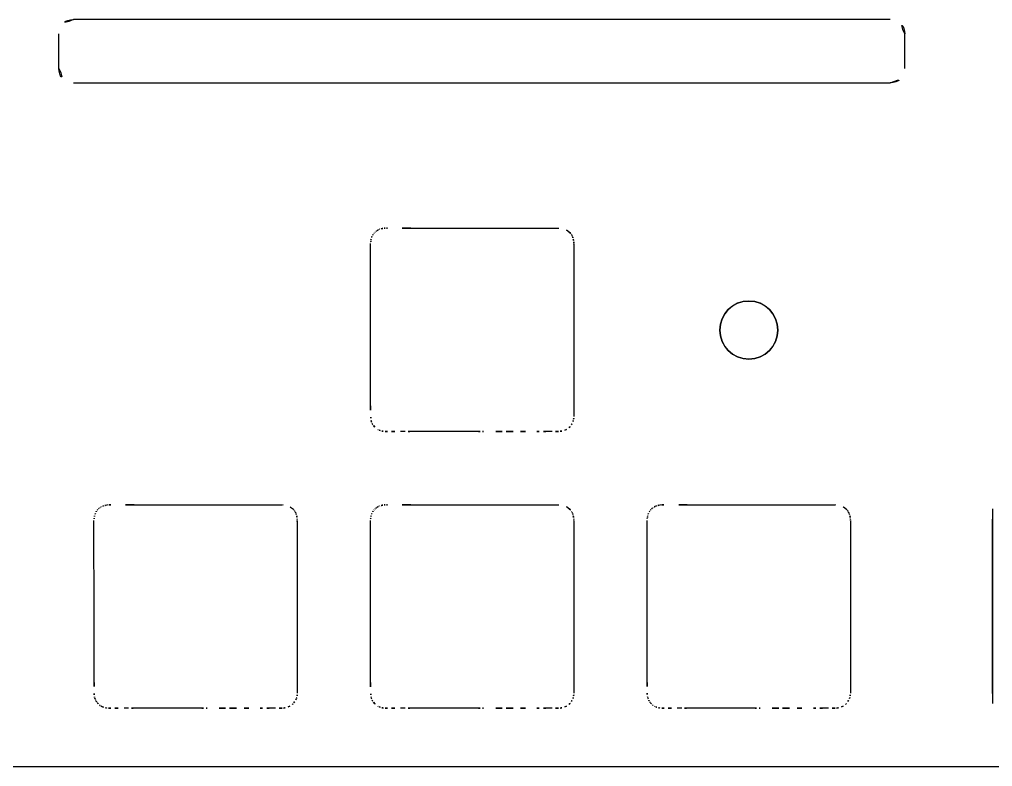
# Model space of a CAD drawing. Header units: millimetres. Extents: x 1963163760 to 1963164260, y 1135949646 to 1135950337.
# Drawn here: x 1963164117.4 to 1963164184.5, y 1135949843.2 to 1135949894.7 of the extents above; entities that cross this region are included whole.
import ezdxf

# ---------------------------------------------------------------- set-up
doc = ezdxf.new("R2010")
doc.units = ezdxf.units.MM

msp = doc.modelspace()

# ---------------------------------------------------------------- linework, layer by layer
at = {"linetype": 'ByBlock'}
for p, q in [((1963164177.405866, 1135949894.656015), (1963164121.138719, 1135949894.656015)), ((1963164120.138719, 1135949891.29147), (1963164120.138719, 1135949893.656015)), ((1963164178.405866, 1135949891.29147), (1963164178.405866, 1135949893.656015)), ((1963164121.138719, 1135949890.29147), (1963164177.405866, 1135949890.29147))]:
    msp.add_line(p, q, dxfattribs=at)
for p, q in [((1963164144.377476, 1135949880.296112), (1963164154.569005, 1135949880.296356)), ((1963164141.613194, 1135949872.468124), (1963164141.608067, 1135949879.224899)), ((1963164155.613316, 1135949879.185135), (1963164155.613316, 1135949879.163828)), ((1963164155.613316, 1135949879.163828), (1963164155.613316, 1135949879.142532)), ((1963164155.613316, 1135949879.142532), (1963164155.613194, 1135949879.057373)), ((1963164155.613194, 1135949879.057373), (1963164155.613316, 1135949878.377167)), ((1963164155.613316, 1135949878.377167), (1963164155.61295, 1135949876.243648)), ((1963164155.61295, 1135949876.243648), (1963164155.613011, 1135949875.17688)), ((1963164155.613011, 1135949875.17688), (1963164155.613316, 1135949874.110107)), ((1963164155.613316, 1135949874.110107), (1963164155.615025, 1135949867.331665)), ((1963164141.613683, 1135949871.69812), (1963164141.613194, 1135949872.468124)), ((1963164141.613927, 1135949870.9281), (1963164141.613683, 1135949871.69812)), ((1963164141.614049, 1135949869.387985), (1963164141.613927, 1135949870.9281)), ((1963164141.614171, 1135949868.727062), (1963164141.614049, 1135949869.387985)), ((1963164141.614415, 1135949868.396644), (1963164141.614171, 1135949868.727062)), ((1963164141.614903, 1135949868.066299), (1963164141.614415, 1135949868.396644)), ((1963164143.995213, 1135949866.295082), (1963164143.680089, 1135949866.293724)), ((1963164144.484898, 1135949866.295971), (1963164144.310338, 1135949866.295959)), ((1963164144.659459, 1135949866.295837), (1963164144.484898, 1135949866.295971)), ((1963164145.008458, 1135949866.295616), (1963164144.659459, 1135949866.295837)), ((1963164145.357579, 1135949866.295528), (1963164145.008458, 1135949866.295616)), ((1963164146.055699, 1135949866.295425), (1963164145.357579, 1135949866.295528)), ((1963164147.550328, 1135949866.295219), (1963164146.055699, 1135949866.295425)), ((1963164148.297581, 1135949866.295044), (1963164147.550328, 1135949866.295219)), ((1963164149.044835, 1135949866.294632), (1963164148.297581, 1135949866.295044)), ((1963164153.899693, 1135949866.298588), (1963164153.687535, 1135949866.299408)), ((1963164154.111851, 1135949866.297561), (1963164153.899693, 1135949866.298588)), ((1963164125.327428, 1135949861.246109), (1963164135.519078, 1135949861.246353)), ((1963164144.377476, 1135949861.246109), (1963164154.569005, 1135949861.246353)), ((1963164163.427525, 1135949861.246109), (1963164173.618932, 1135949861.246353)), ((1963164184.450874, 1135949860.960856), (1963164184.450874, 1135949860.960856)), ((1963164184.450874, 1135949860.960856), (1963164184.450874, 1135949847.560807)), ((1963164122.563267, 1135949853.418121), (1963164122.558141, 1135949860.174911)), ((1963164136.563267, 1135949860.092514), (1963164136.563145, 1135949860.00737)), ((1963164136.563145, 1135949860.00737), (1963164136.563267, 1135949859.327163)), ((1963164141.613194, 1135949853.418121), (1963164141.608067, 1135949860.174911)), ((1963164155.613316, 1135949860.092544), (1963164155.613194, 1135949860.00737)), ((1963164155.613194, 1135949860.00737), (1963164155.613316, 1135949859.327163)), ((1963164155.613316, 1135949860.135132), (1963164155.613316, 1135949860.11383)), ((1963164155.613316, 1135949860.11383), (1963164155.613316, 1135949860.092544)), ((1963164160.663121, 1135949853.418121), (1963164160.657994, 1135949860.174911)), ((1963164174.663365, 1135949860.092544), (1963164174.663243, 1135949860.00737)), ((1963164174.663243, 1135949860.00737), (1963164174.663365, 1135949859.327163)), ((1963164174.663365, 1135949860.135132), (1963164174.663365, 1135949860.11383)), ((1963164174.663365, 1135949860.11383), (1963164174.663365, 1135949860.092544)), ((1963164184.450874, 1135949848.260857), (1963164184.450874, 1135949860.260807)), ((1963164136.563267, 1135949859.327163), (1963164136.562901, 1135949857.193649)), ((1963164155.613316, 1135949859.327163), (1963164155.61295, 1135949857.193645)), ((1963164174.663365, 1135949859.327163), (1963164174.662999, 1135949858.26041)), ((1963164174.662999, 1135949858.26041), (1963164174.662877, 1135949857.193645)), ((1963164136.562901, 1135949857.193649), (1963164136.562962, 1135949856.126877)), ((1963164155.61295, 1135949857.193645), (1963164155.613011, 1135949856.126877)), ((1963164174.662877, 1135949857.193645), (1963164174.662999, 1135949856.126877)), ((1963164136.562962, 1135949856.126877), (1963164136.563267, 1135949855.060104)), ((1963164155.613011, 1135949856.126877), (1963164155.613316, 1135949855.060104)), ((1963164174.662999, 1135949856.126877), (1963164174.663243, 1135949855.060104)), ((1963164136.563267, 1135949855.060104), (1963164136.564976, 1135949848.281677)), ((1963164155.613316, 1135949855.060104), (1963164155.615025, 1135949848.281677)), ((1963164174.663243, 1135949855.060104), (1963164174.664952, 1135949848.281677)), ((1963164122.563634, 1135949852.648124), (1963164122.563267, 1135949853.418121)), ((1963164141.613683, 1135949852.648124), (1963164141.613194, 1135949853.418121)), ((1963164160.663609, 1135949852.648124), (1963164160.663121, 1135949853.418121)), ((1963164122.563878, 1135949851.878113), (1963164122.563634, 1135949852.648124)), ((1963164141.613927, 1135949851.878113), (1963164141.613683, 1135949852.648124)), ((1963164160.663975, 1135949851.878113), (1963164160.663609, 1135949852.648124)), ((1963164122.564, 1135949850.337997), (1963164122.563878, 1135949851.878113)), ((1963164141.614049, 1135949850.337997), (1963164141.613927, 1135949851.878113)), ((1963164160.664098, 1135949850.337997), (1963164160.663975, 1135949851.878113)), ((1963164122.564122, 1135949849.677063), (1963164122.564, 1135949850.337997)), ((1963164141.614171, 1135949849.677063), (1963164141.614049, 1135949850.337997)), ((1963164160.66422, 1135949849.677063), (1963164160.664098, 1135949850.337997)), ((1963164122.564366, 1135949849.346653), (1963164122.564122, 1135949849.677063)), ((1963164141.614415, 1135949849.346653), (1963164141.614171, 1135949849.677063)), ((1963164160.664464, 1135949849.346653), (1963164160.66422, 1135949849.677063)), ((1963164122.564976, 1135949849.016311), (1963164122.564366, 1135949849.346653)), ((1963164141.614903, 1135949849.016311), (1963164141.614415, 1135949849.346653)), ((1963164160.664952, 1135949849.016311), (1963164160.664464, 1135949849.346653)), ((1963164184.450874, 1135949848.260857), (1963164184.450874, 1135949848.260857)), ((1963164124.945164, 1135949847.245071), (1963164124.630101, 1135949847.243728)), ((1963164125.434911, 1135949847.24596), (1963164125.260289, 1135949847.245926)), ((1963164125.60941, 1135949847.245834), (1963164125.434911, 1135949847.24596)), ((1963164126.307591, 1135949847.245529), (1963164125.60941, 1135949847.245834)), ((1963164127.005772, 1135949847.245407), (1963164126.307591, 1135949847.245529)), ((1963164128.50034, 1135949847.245224), (1963164127.005772, 1135949847.245407)), ((1963164129.247655, 1135949847.245064), (1963164128.50034, 1135949847.245224)), ((1963164129.994908, 1135949847.244674), (1963164129.247655, 1135949847.245064)), ((1963164134.849705, 1135949847.248577), (1963164134.637486, 1135949847.249408)), ((1963164135.061803, 1135949847.247543), (1963164134.849705, 1135949847.248577)), ((1963164143.995213, 1135949847.245071), (1963164143.68015, 1135949847.243728)), ((1963164144.484898, 1135949847.24596), (1963164144.310338, 1135949847.245926)), ((1963164144.659459, 1135949847.245834), (1963164144.484898, 1135949847.24596)), ((1963164145.357579, 1135949847.245529), (1963164144.659459, 1135949847.245834)), ((1963164146.055699, 1135949847.245407), (1963164145.357579, 1135949847.245529)), ((1963164147.550328, 1135949847.245224), (1963164146.055699, 1135949847.245407)), ((1963164148.297581, 1135949847.245064), (1963164147.550328, 1135949847.245224)), ((1963164149.044835, 1135949847.244674), (1963164148.297581, 1135949847.245064)), ((1963164153.899693, 1135949847.248577), (1963164153.687535, 1135949847.249408)), ((1963164154.111851, 1135949847.247543), (1963164153.899693, 1135949847.248577)), ((1963164163.045262, 1135949847.245071), (1963164162.730138, 1135949847.243728)), ((1963164163.535008, 1135949847.24596), (1963164163.360387, 1135949847.245926)), ((1963164163.709508, 1135949847.245834), (1963164163.535008, 1135949847.24596)), ((1963164164.407628, 1135949847.245529), (1963164163.709508, 1135949847.245834)), ((1963164165.105748, 1135949847.245407), (1963164164.407628, 1135949847.245529)), ((1963164166.600255, 1135949847.245224), (1963164165.105748, 1135949847.245407)), ((1963164167.347569, 1135949847.245064), (1963164166.600255, 1135949847.245224)), ((1963164168.094884, 1135949847.244674), (1963164167.347569, 1135949847.245064)), ((1963164172.94962, 1135949847.248577), (1963164172.737584, 1135949847.249408)), ((1963164173.161778, 1135949847.247543), (1963164172.94962, 1135949847.248577)), ((1963164018.52609, 1135949843.226216), (1963164259.31046, 1135949843.226216))]:
    msp.add_line(p, q)
msp.add_lwpolyline([(1963164165.666788, 1135949873.271772, 1), (1963164169.666788, 1135949873.271772, 1)], format="xyb", close=True)
msp.add_lwpolyline([(1963164165.666788, 1135949873.271772, 1), (1963164169.666788, 1135949873.271772, 1)], format="xyb", close=True)
msp.add_lwpolyline([(1963164165.666788, 1135949873.271772, 1), (1963164169.666788, 1135949873.271772, 1)], format="xyb", close=True)
msp.add_lwpolyline([(1963164165.666788, 1135949873.271772, 1), (1963164169.666788, 1135949873.271772, 1)], format="xyb", close=True)
msp.add_lwpolyline([(1963164165.666788, 1135949873.271772, 1), (1963164169.666788, 1135949873.271772, 1)], format="xyb", close=True)
msp.add_circle((1963164167.664218, 1135949873.272117), 2)
for centre, start, end in [((1963164121.138719, 1135949893.656015), 90, 180), ((1963164177.405866, 1135949893.656015), 0, 90), ((1963164121.138719, 1135949891.29147), 180, 270), ((1963164177.405866, 1135949891.29147), 270, 0)]:
    msp.add_arc(centre, 1, start, end, dxfattribs=at)
for centre, radius, start, end in [((1963164142.568828, 1135949879.333377), 0.940544, 145.68047916, 156.59651881), ((1963164142.69273, 1135949879.23255), 1.099804, 139.38857958, 144.98148506), ((1963164143.030982, 1135949878.938285), 1.548133, 135.91311738, 139.2697209), ((1963164142.422223, 1135949879.52313), 0.703973, 125.62431997, 135.6317437), ((1963164142.581167, 1135949879.302991), 0.975494, 118.46357132, 125.68150984), ((1963164142.602767, 1135949879.248756), 1.033491, 115.29562152, 118.08332363), ((1963164142.660242, 1135949879.119478), 1.174937, 110.1866594, 115.13593393), ((1963164142.651373, 1135949879.100203), 1.190061, 101.83082168, 109.46562452), ((1963164142.648428, 1135949879.117145), 1.172876, 99.17260996, 101.8596973), ((1963164142.724658, 1135949878.463835), 1.830211, 94.26147182, 98.26819831), ((1963164142.739194, 1135949878.28179), 2.012833, 91.2898946, 94.28903277), ((1963164142.727116, 1135949874.932476), 5.36174, 89.88161908, 90.35514483), ((1963164142.693821, 1135949903.7555), 23.461338, 270.10836786, 270.32509147), ((1963164143.832995, 1135949652.608916), 227.687847, 89.86298627, 90.25316862), ((1963164154.780348, 1135949885.457894), 5.165863, 267.6552791, 268.26019256), ((1963164154.588703, 1135949879.236906), 1.058079, 42.27866391, 88.11486921), ((1963164155.002026, 1135949879.616103), 0.497175, 38.76504431, 41.99021291), ((1963164154.836532, 1135949879.50442), 0.696338, 34.06730427, 37.4040781), ((1963164154.159594, 1135949879.027178), 1.524521, 30.9970023, 34.67389152), ((1963164143.797583, 1135949879.122853), 2.191893, 172.33425068, 177.33155971), ((1963164142.917117, 1135949879.244243), 1.303105, 166.98320373, 172.45985644), ((1963164142.780797, 1135949879.242788), 1.171056, 156.64831917, 165.41141303), ((1963164154.865501, 1135949879.449287), 0.70204, 23.14809618, 31.1363836), ((1963164154.385147, 1135949879.233553), 1.228566, 18.8583181, 23.59274382), ((1963164154.345707, 1135949879.238732), 1.264338, 10.82188673, 18.05846765), ((1963164154.355857, 1135949879.242409), 1.25368, 8.20136517, 10.7439453), ((1963164153.641608, 1135949879.169622), 1.971233, 3.49910839, 7.33380278), ((1963164153.362425, 1135949879.148471), 2.25119, 0.93316798, 3.60273022), ((1963164191.539192, 1135949868.15995), 49.924377, 180.10747991, 181.00344701), ((1963164143.053649, 1135949867.310047), 1.431385, 180.97669596, 189.78844765), ((1963164154.661693, 1135949867.276497), 0.944669, 341.12750391, 352.25868163), ((1963164153.335515, 1135949867.455487), 2.28287, 352.29077462, 356.89076563), ((1963164142.368126, 1135949867.200866), 0.737334, 190.48431278, 196.47006085), ((1963164142.442506, 1135949867.238809), 0.819563, 197.53962718, 209.12912326), ((1963164143.821917, 1135949868.007787), 2.398835, 209.13515894, 213.08862197), ((1963164141.896938, 1135949866.754479), 0.101814, 213.5722841, 214.97512288), ((1963164142.60721, 1135949867.278282), 0.984313, 216.25943376, 239.63644453), ((1963164142.578975, 1135949867.244558), 0.940972, 240.08184796, 246.20020372), ((1963164154.65925, 1135949867.281776), 0.959423, 290.17523238, 310.34025799), ((1963164154.681802, 1135949867.227761), 0.903828, 311.46718361, 327.57730903), ((1963164154.492311, 1135949867.347501), 1.127981, 327.603905, 340.49774625), ((1963164142.620877, 1135949867.340291), 1.045472, 246.2163138, 257.6216952), ((1963164142.625489, 1135949867.416112), 1.120581, 258.22242057, 269.39632302), ((1963164143.235855, 1135949927.408615), 61.116189, 269.41670548, 269.82561136), ((1963164143.169116, 1135949987.93712), 121.64447, 269.94381486, 270.24066925), ((1963164144.485822, 1135949746.676599), 119.619489, 90.08405235, 90.23500013), ((1963164149.080724, 1135949922.56835), 56.273729, 269.96345848, 270.25577779), ((1963164148.51635, 1135949958.473755), 92.182182, 270.50694323, 270.61627259), ((1963164150.273374, 1135949796.147751), 70.153331, 89.67221741, 90.62523431), ((1963164149.630211, 1135949745.190407), 121.114031, 89.3051479, 89.50587067), ((1963164151.995678, 1135949940.509059), 74.218944, 269.30774351, 269.96293939), ((1963164151.99001, 1135949932.897803), 66.607686, 269.96358143, 270.69363625), ((1963164153.889989, 1135949775.502264), 90.79932, 90.42231443, 90.69011164), ((1963164153.492698, 1135949804.211427), 62.088287, 89.82020179, 90.25096926), ((1963164153.854856, 1135949815.855499), 50.442717, 89.2624284, 89.70809014), ((1963164154.520039, 1135949867.529156), 1.235222, 269.2646144, 276.67460299), ((1963164154.484419, 1135949867.758815), 1.46749, 277.0137069, 290.15870172), ((1963164123.482224, 1135949860.329336), 0.884708, 124.15108239, 130.2634009), ((1963164123.512839, 1135949860.287431), 0.936575, 118.4908944, 124.26188388), ((1963164123.567318, 1135949860.167017), 1.068437, 115.27595138, 117.97830421), ((1963164123.623442, 1135949860.036506), 1.210427, 110.23102765, 115.04048418), ((1963164123.601754, 1135949860.048649), 1.191642, 101.83002597, 109.4544645), ((1963164123.596223, 1135949860.085341), 1.154597, 99.21070729, 101.93466569), ((1963164123.676532, 1135949859.392058), 1.852068, 94.27074508, 98.23005925), ((1963164123.691652, 1135949859.186461), 2.05822, 91.33125531, 94.26426606), ((1963164123.678014, 1135949856.267627), 4.976616, 89.88194692, 90.39351762), ((1963164123.647984, 1135949884.641023), 23.396826, 270.0986553, 270.31567931), ((1963164124.778094, 1135949636.161075), 225.085704, 89.86017224, 90.25486249), ((1963164135.368286, 1135949857.300777), 3.948456, 86.63641349, 87.81133458), ((1963164135.538047, 1135949860.183123), 1.061116, 43.91806012, 86.65563898), ((1963164142.58119, 1135949860.252989), 0.975519, 118.4643846, 125.6822038), ((1963164142.600126, 1135949860.204021), 1.027613, 115.28765938, 118.09129889), ((1963164142.663919, 1135949860.060737), 1.184422, 110.20746052, 115.11711811), ((1963164142.651681, 1135949860.048649), 1.191642, 101.83002597, 109.4544645), ((1963164142.654247, 1135949860.039622), 1.201004, 99.23715352, 101.86157014), ((1963164142.725892, 1135949859.398351), 1.845741, 94.26396433, 98.23684978), ((1963164142.7417, 1135949859.186461), 2.05822, 91.33125531, 94.26426606), ((1963164142.727968, 1135949856.294933), 4.94931, 89.88161908, 90.39459676), ((1963164142.697855, 1135949884.70552), 23.461323, 270.09851869, 270.3152421), ((1963164143.828143, 1135949636.161075), 225.085704, 89.86017224, 90.25486249), ((1963164154.94326, 1135949870.986023), 9.746858, 267.79944151, 268.12003543), ((1963164154.58871, 1135949860.186924), 1.05806, 42.27808317, 88.11521098), ((1963164161.645757, 1135949860.242893), 0.991776, 124.38385747, 129.83769032), ((1963164161.607643, 1135949860.297773), 0.92496, 118.50827249, 124.35523928), ((1963164161.667416, 1135949860.167017), 1.068437, 115.27595138, 117.97830421), ((1963164161.717853, 1135949860.052723), 1.193328, 110.25507917, 115.12266711), ((1963164161.701608, 1135949860.048649), 1.191642, 101.83002597, 109.4544645), ((1963164161.712854, 1135949859.990571), 1.250793, 99.26340879, 101.78884249), ((1963164161.775005, 1135949859.408087), 1.835971, 94.26123922, 98.25148179), ((1963164161.791805, 1135949859.181695), 2.062986, 91.32971115, 94.25933451), ((1963164161.778017, 1135949856.294933), 4.94931, 89.88161908, 90.39459676), ((1963164161.743931, 1135949884.641031), 23.396841, 270.10851812, 270.32554225), ((1963164162.877219, 1135949634.831823), 226.414955, 89.86074598, 90.2531413), ((1963164173.629715, 1135949861.477392), 0.231291, 267.32759359, 270.45835154), ((1963164173.63173, 1135949860.174534), 1.071575, 42.51852054, 90.00878362), ((1963164123.682824, 1135949860.216258), 1.118816, 165.95656373, 174.04656373), ((1963164123.751631, 1135949860.185227), 1.193172, 156.71118477, 165.3127658), ((1963164123.49645, 1135949860.295407), 0.915221, 145.51020891, 156.7307845), ((1963164123.881241, 1135949860.015168), 1.391125, 139.71862017, 144.97108972), ((1963164123.384693, 1135949860.436545), 0.739882, 129.86575706, 139.75118647), ((1963164135.582276, 1135949860.222936), 1.001643, 42.43189838, 44.03245461), ((1963164136.026798, 1135949860.631146), 0.398128, 38.20810249, 42.23526259), ((1963164135.292076, 1135949860.082611), 1.314938, 33.13195561, 37.18765878), ((1963164135.676929, 1135949860.332881), 0.855867, 26.94947571, 33.18342359), ((1963164135.589828, 1135949860.296136), 0.950186, 23.5168368, 26.54429854), ((1963164135.396707, 1135949860.208986), 1.162045, 18.65261064, 23.65745682), ((1963164135.296876, 1135949860.188047), 1.263387, 10.86089995, 18.10431885), ((1963164135.306608, 1135949860.192454), 1.253001, 8.20361386, 10.74687898), ((1963164142.757159, 1135949860.211527), 1.143525, 166.02187545, 173.9371311), ((1963164142.78082, 1135949860.192782), 1.17108, 156.64855774, 165.41156877), ((1963164142.56917, 1135949860.283181), 0.940935, 145.68251382, 156.59390001), ((1963164142.693502, 1135949860.181948), 1.10078, 139.39105991, 144.97901409), ((1963164143.021711, 1135949859.896507), 1.53574, 135.89328418, 139.27654995), ((1963164142.420745, 1135949860.475039), 0.701569, 125.61648801, 135.65983478), ((1963164155.00489, 1135949860.568535), 0.493418, 38.75276235, 42.00249683), ((1963164154.834916, 1135949860.453073), 0.698439, 34.08542603, 37.41114353), ((1963164154.157932, 1135949859.976136), 1.526488, 30.99873592, 34.67095493), ((1963164154.865214, 1135949860.399144), 0.702365, 23.15053202, 31.13496155), ((1963164154.384457, 1135949860.183425), 1.229255, 18.8527454, 23.58584333), ((1963164154.345707, 1135949860.188714), 1.264338, 10.82188673, 18.05846765), ((1963164154.356535, 1135949860.192454), 1.253001, 8.20361386, 10.74687898), ((1963164162.021309, 1135949860.185696), 1.358025, 167.14883119, 172.40229557), ((1963164161.851795, 1135949860.183806), 1.193833, 156.65299357, 165.25057722), ((1963164161.619248, 1135949860.283265), 0.940912, 145.68773489, 156.60163985), ((1963164161.908805, 1135949860.064629), 1.303441, 139.32016908, 144.92444888), ((1963164161.57902, 1135949860.346368), 0.869698, 130.82876217, 139.2342702), ((1963164174.130418, 1135949860.633945), 0.393533, 38.21613707, 42.28779223), ((1963164174.163007, 1135949860.656909), 0.353728, 35.26661859, 38.55920167), ((1963164172.532744, 1135949859.510426), 2.346761, 33.11533375, 35.13938369), ((1963164173.858159, 1135949860.374377), 0.76463, 26.93709226, 33.15179418), ((1963164173.689804, 1135949860.296136), 0.950186, 23.5168368, 26.54429854), ((1963164173.359015, 1135949860.155713), 1.309536, 18.93461243, 23.37547069), ((1963164173.395634, 1135949860.188714), 1.264338, 10.82188673, 18.05846765), ((1963164173.102285, 1135949860.13825), 1.561954, 8.57879706, 10.61969556), ((1963164125.23429, 1135949860.051687), 2.678985, 173.98742039, 177.36364152), ((1963164134.590395, 1135949860.121341), 1.972289, 3.44666597, 7.27941691), ((1963164134.312756, 1135949860.098463), 2.25081, 0.93346869, 3.60310004), ((1963164134.703461, 1135949860.113823), 1.859928, 359.34356352, 0.65643648), ((1963164144.283807, 1135949860.050691), 2.678622, 173.96511186, 177.34197989), ((1963164153.640834, 1135949860.119559), 1.972008, 3.49901294, 7.33264552), ((1963164153.362805, 1135949860.098463), 2.25081, 0.93346869, 3.60310004), ((1963164162.913865, 1135949860.066864), 2.258457, 172.40794468, 177.25786155), ((1963164172.690371, 1135949860.121341), 1.972289, 3.44666597, 7.27941691), ((1963164172.163197, 1135949860.085666), 2.500658, 1.13344828, 3.5364036), ((1963164185.323946, 1135949849.136761), 62.759085, 180.10996612, 180.80661741), ((1963164191.554922, 1135949849.109977), 49.940106, 180.10746625, 181.00328311), ((1963164242.296514, 1135949849.169682), 81.631706, 180.10764383, 180.63198288), ((1963164124.087695, 1135949848.274838), 1.516768, 180.81507389, 189.79851101), ((1963164123.318361, 1135949848.150903), 0.737618, 190.48224176, 196.46684079), ((1963164123.252344, 1135949848.144642), 0.672654, 197.54938662, 203.30198994), ((1963164124.174755, 1135949848.545701), 1.67848, 203.42012864, 205.72497003), ((1963164123.578252, 1135949848.265681), 1.019576, 206.09845683, 210.92160135), ((1963164124.935688, 1135949849.075722), 2.600334, 210.86372401, 212.75444631), ((1963164123.311409, 1135949848.026136), 0.666464, 212.41919687, 217.27837099), ((1963164135.413645, 1135949848.32149), 1.163738, 322.17933196, 334.82377046), ((1963164135.471942, 1135949848.2904), 1.097758, 334.9979256, 340.33119334), ((1963164135.598255, 1135949848.229336), 0.958379, 341.22717242, 352.19890256), ((1963164134.358812, 1135949848.397803), 2.209218, 352.23331559, 356.98689443), ((1963164143.052214, 1135949848.259938), 1.429951, 180.97769349, 189.79342432), ((1963164142.36841, 1135949848.150903), 0.737618, 190.48224176, 196.46684079), ((1963164142.441893, 1135949848.188561), 0.818904, 197.53624857, 209.13459637), ((1963164143.818687, 1135949848.955983), 2.395134, 209.13498778, 213.09424849), ((1963164154.681815, 1135949848.177745), 0.903818, 311.46662205, 327.57675585), ((1963164154.492311, 1135949848.297483), 1.127981, 327.603905, 340.49774625), ((1963164154.66154, 1135949848.226504), 0.944822, 341.12905048, 352.25933069), ((1963164153.335137, 1135949848.40551), 2.283249, 352.29141015, 356.89102554), ((1963164162.252957, 1135949848.288441), 1.583299, 180.69332209, 189.88230631), ((1963164161.418459, 1135949848.150903), 0.737618, 190.48224176, 196.46684079), ((1963164161.454145, 1135949848.173085), 0.778209, 197.28823124, 208.58395431), ((1963164162.780163, 1135949848.898106), 2.289492, 208.63965023, 212.47402842), ((1963164164.187508, 1135949849.825752), 3.974938, 212.86273668, 213.21773543), ((1963164173.741626, 1135949848.170201), 0.891625, 311.3115142, 327.64757752), ((1963164173.548935, 1135949848.293828), 1.120563, 327.57992411, 340.56165494), ((1963164173.711704, 1135949848.226485), 0.944707, 341.12789268, 352.25884774), ((1963164172.385428, 1135949848.403942), 2.282801, 352.32930297, 356.92980907), ((1963164123.228731, 1135949847.963084), 0.562487, 217.26875932, 223.0277224), ((1963164123.8943, 1135949848.592498), 1.478528, 223.25885706, 229.36524318), ((1963164123.501859, 1135949848.13405), 0.875051, 229.31661307, 239.64190576), ((1963164123.53274, 1135949848.203048), 0.950232, 240.13784679, 246.20320107), ((1963164123.57095, 1135949848.290288), 1.045472, 246.2163138, 257.6216952), ((1963164123.575562, 1135949848.366109), 1.120581, 258.22242057, 269.39632302), ((1963164124.168453, 1135949906.019474), 58.776995, 269.41053061, 269.83558347), ((1963164124.12237, 1135949967.772459), 120.5298, 269.94172482, 270.24135227), ((1963164125.408627, 1135949734.433818), 112.812205, 90.07533701, 90.23538262), ((1963164130.032357, 1135949905.965053), 58.720391, 269.96345848, 270.24360627), ((1963164129.599138, 1135949925.134424), 77.892224, 270.50231218, 270.63162773), ((1963164131.224597, 1135949776.429654), 70.82143, 89.67632927, 90.6203709), ((1963164130.554969, 1135949724.330836), 122.923772, 89.30360405, 89.50140354), ((1963164132.943159, 1135949921.37597), 74.135834, 269.30891838, 269.96489282), ((1963164132.942351, 1135949913.660561), 66.420426, 269.96151871, 270.69363625), ((1963164134.814514, 1135949759.083939), 88.167533, 90.41831184, 90.6941145), ((1963164134.440608, 1135949787.779559), 59.470175, 89.8103253, 90.25993056), ((1963164134.799402, 1135949796.359371), 50.888849, 89.26308422, 89.70456567), ((1963164135.469752, 1135949848.479285), 1.235376, 269.26440934, 276.6848627), ((1963164135.432705, 1135949848.715439), 1.474267, 277.04650639, 290.13095181), ((1963164135.611178, 1135949848.228551), 0.955699, 290.1309997, 310.37437978), ((1963164135.64574, 1135949848.161855), 0.88266, 311.46980644, 321.12653625), ((1963164141.887877, 1135949847.699161), 0.091315, 213.92522186, 215.40652903), ((1963164142.606422, 1135949848.227292), 0.98306, 216.23146392, 239.64685862), ((1963164142.579011, 1135949848.194557), 0.940988, 240.0799079, 246.19826467), ((1963164142.620877, 1135949848.290288), 1.045472, 246.2163138, 257.6216952), ((1963164142.625489, 1135949848.366109), 1.120581, 258.22242057, 269.39632302), ((1963164143.222233, 1135949906.612463), 59.369996, 269.41270278, 269.83363001), ((1963164143.171689, 1135949967.772457), 120.529801, 269.94207999, 270.24170743), ((1963164144.458676, 1135949734.433818), 112.812205, 90.07533701, 90.23538262), ((1963164149.082284, 1135949905.965053), 58.720391, 269.96345848, 270.24360627), ((1963164148.651973, 1135949925.242644), 78.000415, 270.49948436, 270.62870428), ((1963164150.275108, 1135949776.42965), 70.821431, 89.67671175, 90.62073971), ((1963164149.422075, 1135949706.811613), 140.443928, 89.31587199, 89.48895845), ((1963164151.995293, 1135949921.609236), 74.369108, 269.30943744, 269.9633492), ((1963164151.992339, 1135949913.660554), 66.420426, 269.96151871, 270.69363625), ((1963164153.866056, 1135949759.096615), 88.154869, 90.4194183, 90.69522107), ((1963164153.490605, 1135949787.748441), 59.501293, 89.81036628, 90.25986226), ((1963164153.859213, 1135949797.485448), 49.762737, 89.25757866, 89.70911466), ((1963164154.519881, 1135949848.478436), 1.234531, 269.2630569, 276.68575731), ((1963164154.482731, 1135949848.714922), 1.473764, 277.0498104, 290.13904208), ((1963164154.660774, 1135949848.229452), 0.956676, 290.13843287, 310.36021189), ((1963164161.205352, 1135949847.874843), 0.411333, 213.4365226, 219.61062183), ((1963164161.454154, 1135949848.078453), 0.732827, 219.47241705, 222.93564092), ((1963164161.983292, 1135949848.57952), 1.461547, 223.18672488, 229.36456457), ((1963164161.600195, 1135949848.13251), 0.872836, 229.33879673, 239.69071955), ((1963164161.620559, 1135949848.17784), 0.922262, 240.01973228, 246.26232786), ((1963164161.670926, 1135949848.290288), 1.045472, 246.2163138, 257.6216952), ((1963164161.675409, 1135949848.364864), 1.119336, 258.21584594, 269.39598153), ((1963164162.268476, 1135949906.052382), 58.809903, 269.41069453, 269.83563811), ((1963164162.222357, 1135949967.795795), 120.553136, 269.94173848, 270.24133861), ((1963164163.508725, 1135949734.433818), 112.812205, 90.07533701, 90.23538262), ((1963164168.132333, 1135949905.965053), 58.720391, 269.96345848, 270.24360627), ((1963164167.702022, 1135949925.242644), 78.000415, 270.49948436, 270.62870428), ((1963164169.325077, 1135949776.444464), 70.806618, 89.67667077, 90.62080801), ((1963164168.472002, 1135949706.811613), 140.443928, 89.31587199, 89.48895845), ((1963164171.045669, 1135949921.469732), 74.22962, 269.30779815, 269.96293939), ((1963164171.040688, 1135949913.737537), 66.497424, 269.96292573, 270.69425109), ((1963164172.957256, 1135949755.020283), 92.231402, 90.42645361, 90.69009798), ((1963164172.539681, 1135949787.748445), 59.501292, 89.80943738, 90.25893336), ((1963164172.903392, 1135949796.836845), 50.41136, 89.26052959, 89.70632791), ((1963164173.569785, 1135949848.481094), 1.237188, 269.26849416, 276.67805455), ((1963164173.531034, 1135949848.720617), 1.47963, 277.08983802, 290.12271919), ((1963164173.711715, 1135949848.227952), 0.954879, 290.11315956, 310.37198689)]:
    msp.add_arc(centre, radius, start, end)

doc.saveas('drawing.dxf')
